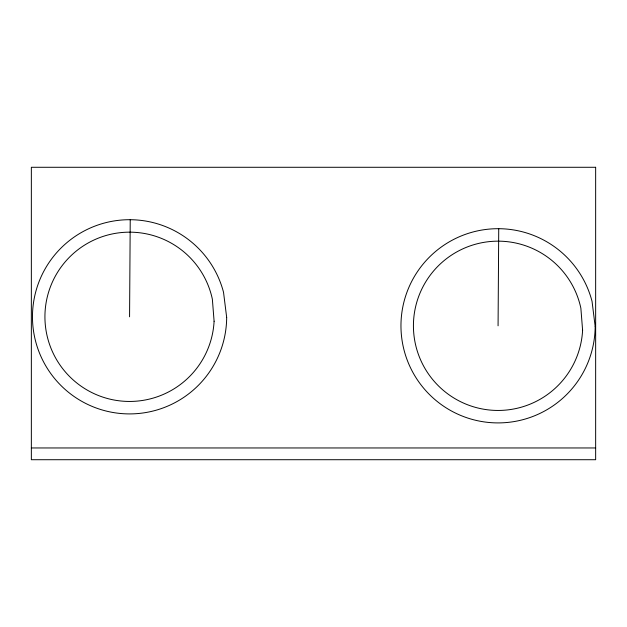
<?xml version="1.0" encoding="UTF-8"?>
<svg xmlns="http://www.w3.org/2000/svg" width="627" height="627" viewBox="0 0 627 627"><rect width="100%" height="100%" fill="white"/><g stroke="black" fill="none" stroke-linecap="round" stroke-linejoin="round"><path stroke-width="0.94" d="M129.57 316.807L130.228 219.701M498.073 325.805L498.731 228.698M31.35 447.96L595.65 447.96M595.65 167.284L31.35 167.284L31.35 459.716L595.65 459.716L595.65 167.284M595.172 326.463L592.037 301.305A97.107 97.107 0 0 0 436.157 250.988A97.107 97.107 0 0 0 456.432 413.53A97.107 97.107 0 0 0 595.172 326.463M226.676 317.466L223.533 292.307A97.107 97.107 0 0 0 67.661 241.998A97.107 97.107 0 0 0 87.937 404.533A97.107 97.107 0 0 0 226.676 317.466M582.601 330.241L580.868 308.21A84.645 84.645 0 0 0 447.137 258.199A84.645 84.645 0 0 0 458.321 400.535A84.645 84.645 0 0 0 582.601 330.241M214.097 321.243L212.365 299.212A84.645 84.645 0 0 0 78.634 249.201A84.645 84.645 0 0 0 89.826 391.538A84.645 84.645 0 0 0 214.097 321.243"/></g></svg>
